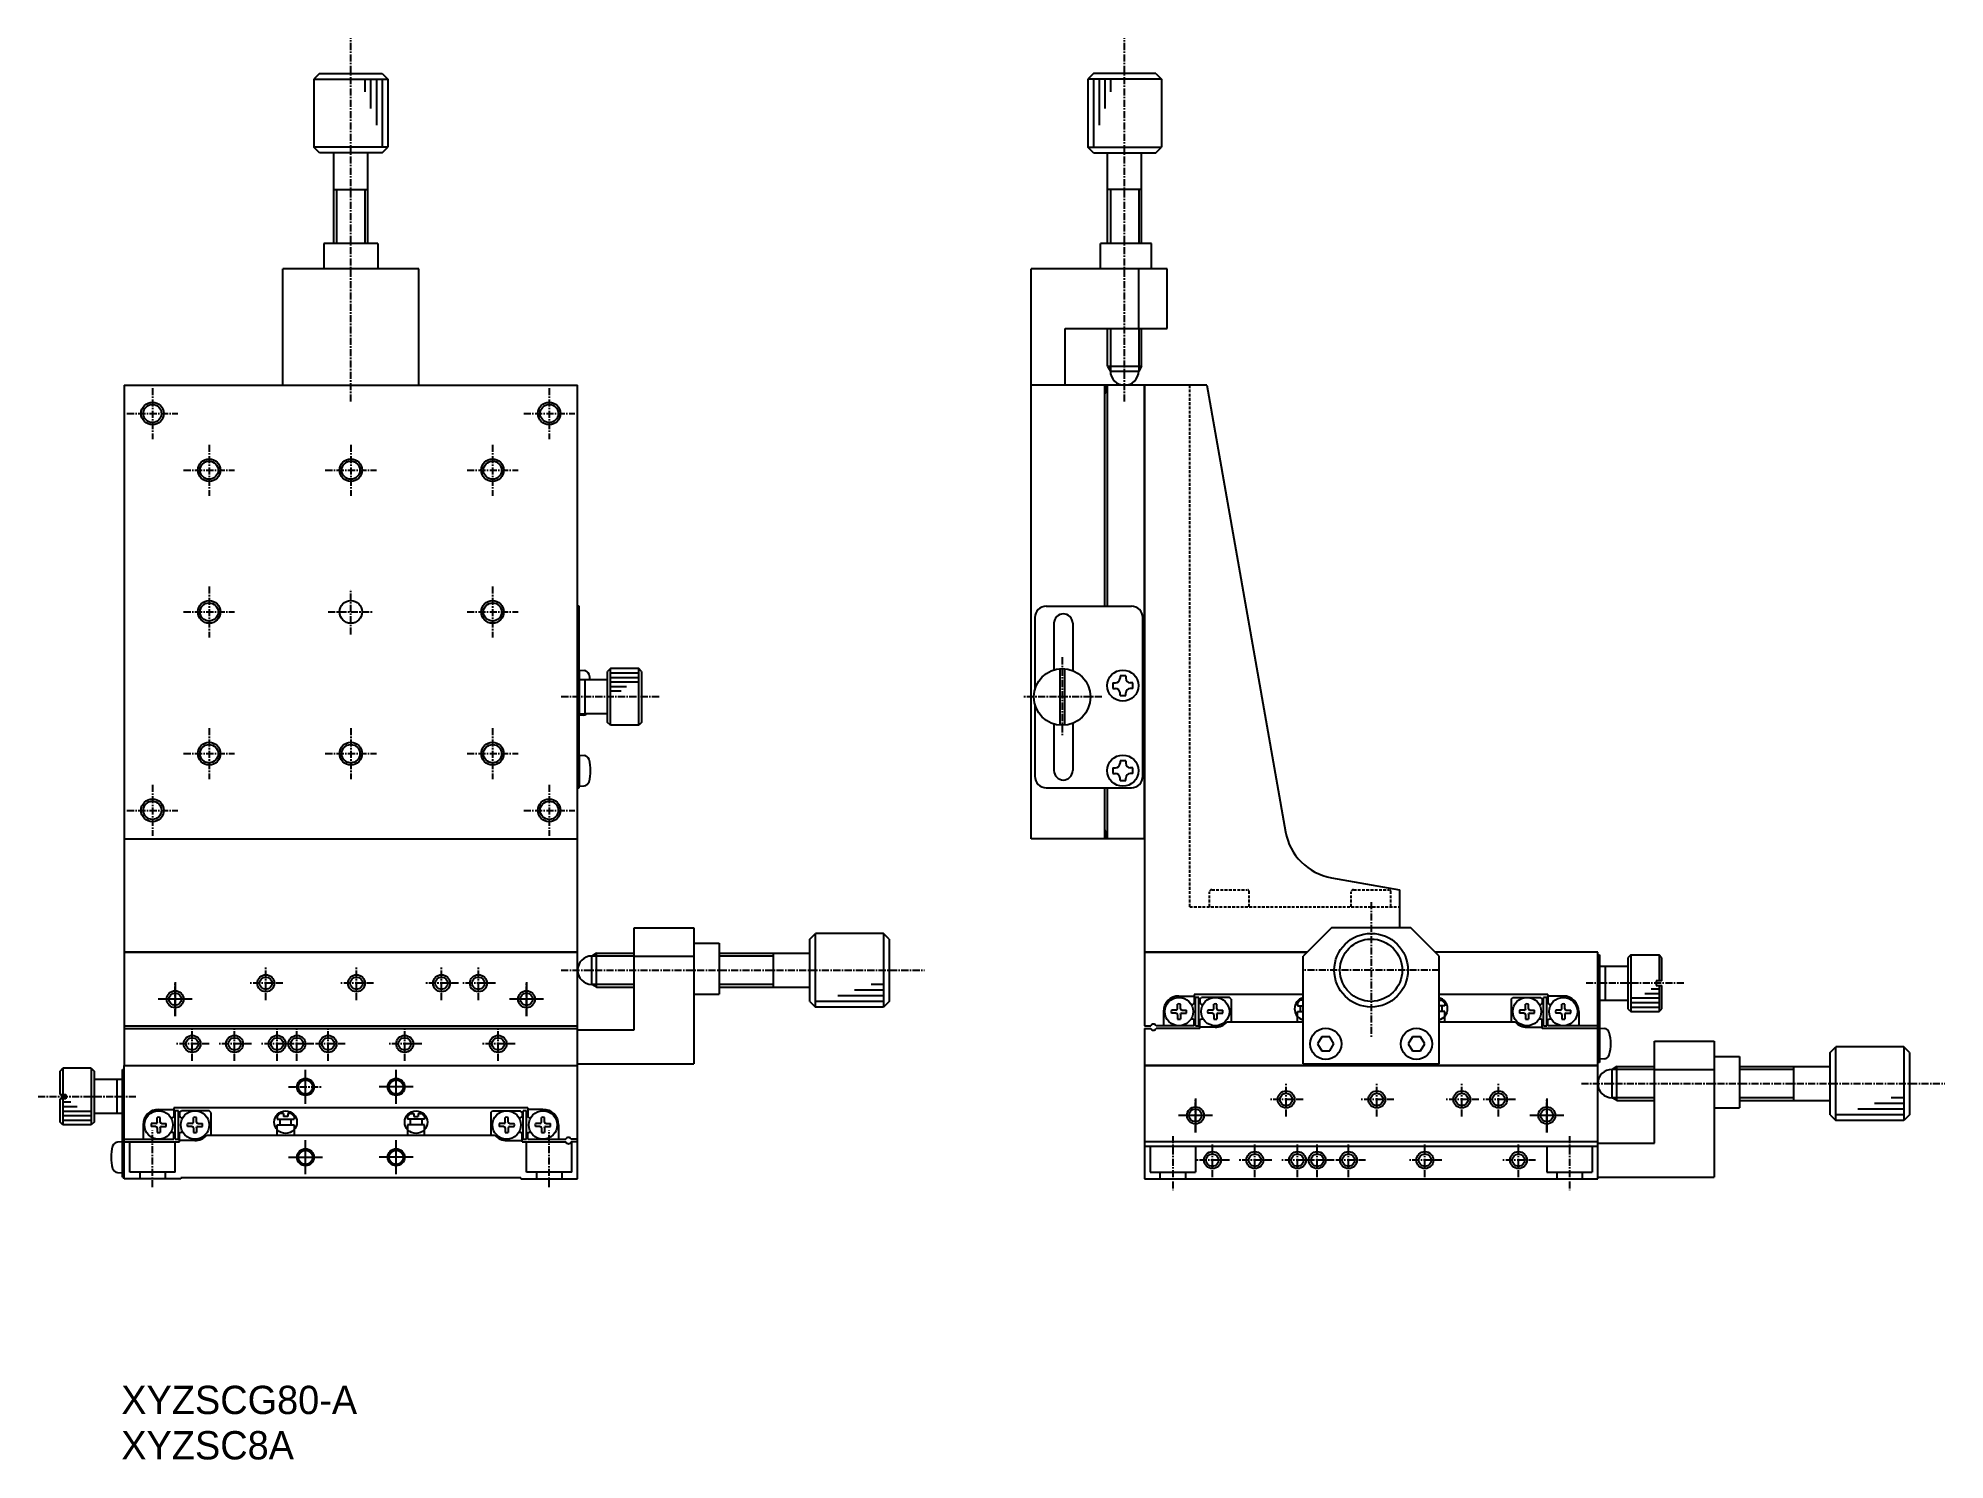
# Model space of a CAD drawing. Extents: x 83 to 420, y 104 to 355.
import ezdxf

# ---------------------------------------------------------------- set-up
doc = ezdxf.new("R2010")
doc.units = 0
doc.linetypes.add('CENTER', pattern=[2, 1.25, -0.25, 0.25, -0.25])
doc.linetypes.add('DASHED', pattern=[0.75, 0.5, -0.25])
doc.layers.get('0').update_dxf_attribs({"linetype": 'CONTINUOUS'})
doc.layers.add('CENTER', color=1, linetype='CENTER')

msp = doc.modelspace()

# ---------------------------------------------------------------- linework, layer by layer
at = {"color": 7, "linetype": 'CONTINUOUS'}
for p, q in [((133.12, 348.54), (132.12, 347.54)), ((132.12, 347.54), (132.12, 335.54)), ((133.12, 348.54), (144.12, 348.54)), ((144.12, 348.54), (145.12, 347.54)), ((145.12, 347.54), (145.12, 335.54)), ((269.62, 348.54), (268.62, 347.54)), ((268.62, 347.54), (268.62, 335.54)), ((280.62, 348.54), (269.62, 348.54)), ((280.62, 348.54), (281.62, 347.54)), ((281.62, 347.54), (281.62, 335.54)), ((133.12, 334.54), (132.12, 335.54)), ((144.12, 334.54), (133.12, 334.54)), ((135.62, 318.54), (135.62, 334.54)), ((141.62, 318.54), (141.62, 334.54)), ((144.12, 334.54), (145.12, 335.54)), ((269.62, 334.54), (268.62, 335.54)), ((269.62, 334.54), (280.62, 334.54)), ((272.12, 318.54), (272.12, 334.54)), ((278.12, 318.54), (278.12, 334.54)), ((280.62, 334.54), (281.62, 335.54)), ((135.62, 328.04), (141.62, 328.04)), ((278.12, 328.04), (272.12, 328.04)), ((143.37, 318.54), (133.87, 318.54)), ((133.87, 318.54), (133.87, 314.04)), ((143.37, 318.54), (143.37, 314.04)), ((279.87, 318.54), (270.87, 318.54)), ((270.87, 314.04), (270.87, 318.54)), ((279.87, 314.04), (279.87, 318.54)), ((126.62, 293.54), (126.62, 314.04)), ((150.62, 314.04), (126.62, 314.04)), ((150.62, 293.54), (150.62, 314.04)), ((258.62, 293.54), (258.62, 314.04)), ((282.62, 314.04), (258.62, 314.04)), ((277.62, 303.54), (277.62, 314.04)), ((282.62, 303.54), (282.62, 314.04)), ((264.62, 293.54), (264.62, 303.54)), ((264.62, 303.54), (282.62, 303.54)), ((272.12, 296.9), (272.12, 303.54)), ((278.12, 296.9), (278.12, 303.54)), ((272.12, 296.9), (278.12, 296.9)), ((272.12, 296.9), (272.62, 296.04)), ((272.62, 296.04), (277.62, 296.04)), ((278.12, 296.9), (277.62, 296.04)), ((98.62, 293.54), (98.62, 193.54)), ((98.62, 293.54), (178.62, 293.54)), ((178.62, 193.54), (178.62, 293.54)), ((258.62, 213.54), (258.62, 293.54)), ((271.62, 293.54), (258.62, 293.54)), ((271.62, 254.54), (271.62, 293.54)), ((278.62, 293.54), (271.62, 293.54)), ((271.82, 292.14), (271.82, 293.54)), ((272.12, 254.54), (272.12, 293.54)), ((278.62, 213.54), (278.62, 293.54)), ((278.62, 293.54), (278.62, 193.54)), ((289.62, 293.54), (278.62, 293.54)), ((289.62, 293.54), (303.51, 214.76)), ((271.82, 292.14), (271.62, 292.14)), ((178.92, 254.54), (178.62, 254.54)), ((178.92, 222.54), (178.92, 254.54)), ((259.32, 252.54), (259.32, 239.94)), ((261.32, 254.54), (276.32, 254.54)), ((278.32, 224.54), (278.32, 252.54)), ((262.67, 251.54), (262.67, 243.32)), ((265.97, 251.54), (265.97, 243.18)), ((178.92, 243.29), (178.92, 241.54)), ((178.92, 243.29), (179.77, 243.21)), ((184.42, 243.54), (183.92, 243.04)), ((183.92, 234.04), (183.92, 243.04)), ((189.42, 243.54), (184.42, 243.54)), ((189.92, 243.04), (189.42, 243.54)), ((189.92, 243.04), (189.92, 234.04)), ((263.72, 243.52), (263.72, 233.55)), ((264.52, 243.52), (264.52, 233.55)), ((275.32, 242.29), (274.32, 242.29)), ((274.32, 242.29), (274.32, 241.84)), ((275.32, 242.29), (275.32, 241.84)), ((178.92, 241.54), (178.92, 235.54)), ((179.92, 241.54), (178.92, 241.54)), ((179.92, 241.54), (179.92, 235.54)), ((179.92, 241.54), (179.92, 235.54)), ((183.92, 241.54), (179.92, 241.54)), ((273.07, 241.04), (273.07, 240.04)), ((273.07, 241.04), (273.52, 241.04)), ((273.07, 240.04), (273.52, 240.04)), ((274.32, 238.79), (274.32, 239.24)), ((275.32, 238.79), (275.32, 239.24)), ((276.57, 241.04), (276.12, 241.04)), ((276.57, 240.04), (276.12, 240.04)), ((276.57, 240.04), (276.57, 241.04)), ((178.92, 235.54), (179.92, 235.54)), ((183.92, 235.54), (179.92, 235.54)), ((259.32, 237.14), (259.32, 224.54)), ((274.32, 238.79), (275.32, 238.79)), ((179.69, 235.35), (178.92, 235.29)), ((184.42, 233.54), (183.92, 234.04)), ((189.42, 233.54), (184.42, 233.54)), ((189.92, 234.04), (189.42, 233.54)), ((262.67, 233.75), (262.67, 225.54)), ((265.97, 233.89), (265.97, 225.54)), ((178.92, 228.29), (178.92, 222.79)), ((178.92, 228.29), (179.77, 228.21)), ((273.07, 226.04), (273.07, 225.04)), ((273.07, 226.04), (273.52, 226.04)), ((274.32, 227.29), (274.32, 226.84)), ((275.32, 227.29), (274.32, 227.29)), ((275.32, 227.29), (275.32, 226.84)), ((276.57, 226.04), (276.12, 226.04)), ((276.57, 225.04), (276.57, 226.04)), ((178.62, 222.54), (178.92, 222.54)), ((178.92, 222.79), (179.77, 222.86)), ((261.32, 222.54), (276.32, 222.54)), ((271.62, 213.54), (271.62, 222.54)), ((272.12, 213.54), (272.12, 222.54)), ((273.07, 225.04), (273.52, 225.04)), ((274.32, 223.79), (274.32, 224.24)), ((274.32, 223.79), (275.32, 223.79)), ((275.32, 223.79), (275.32, 224.24)), ((276.57, 225.04), (276.12, 225.04)), ((98.62, 213.54), (178.62, 213.54)), ((271.62, 213.54), (258.62, 213.54)), ((271.82, 214.94), (271.62, 214.94)), ((278.62, 213.54), (271.62, 213.54)), ((271.82, 214.94), (271.82, 213.54)), ((311.62, 206.65), (323.62, 204.54)), ((323.62, 204.54), (323.62, 197.84)), ((188.62, 197.84), (199.12, 197.84)), ((188.62, 179.84), (188.62, 197.84)), ((199.12, 197.84), (199.12, 173.84)), ((219.62, 195.84), (220.62, 196.84)), ((219.62, 184.84), (219.62, 195.84)), ((232.62, 196.84), (220.62, 196.84)), ((233.62, 195.84), (232.62, 196.84)), ((233.62, 195.84), (233.62, 184.84)), ((311.62, 197.84), (306.62, 192.84)), ((325.62, 197.84), (311.62, 197.84)), ((330.62, 192.84), (325.62, 197.84)), ((178.62, 193.54), (98.62, 193.54)), ((98.62, 193.54), (178.62, 193.54)), ((98.62, 193.54), (98.62, 173.54)), ((178.62, 173.54), (178.62, 193.54)), ((181.99, 193.34), (181.12, 192.84)), ((181.12, 187.84), (181.12, 192.84)), ((181.99, 193.34), (188.62, 193.34)), ((181.99, 187.34), (181.99, 193.34)), ((188.62, 192.84), (199.12, 192.84)), ((199.12, 195.09), (203.62, 195.09)), ((203.62, 195.09), (203.62, 186.09)), ((203.62, 193.34), (219.62, 193.34)), ((213.12, 193.34), (213.12, 187.34)), ((278.62, 193.54), (307.32, 193.54)), ((307.32, 193.54), (278.62, 193.54)), ((278.62, 193.54), (278.62, 180.54)), ((306.62, 173.84), (306.62, 192.84)), ((358.62, 193.54), (329.92, 193.54)), ((330.62, 173.84), (330.62, 192.84)), ((358.62, 173.54), (358.62, 193.54)), ((358.62, 193.04), (358.92, 193.04)), ((358.92, 193.04), (358.92, 174.04)), ((364.42, 193.04), (363.92, 192.54)), ((363.92, 192.54), (363.92, 183.54)), ((364.42, 193.04), (364.42, 183.04)), ((364.42, 193.04), (369.42, 193.04)), ((369.42, 193.04), (369.42, 188.44)), ((369.92, 192.54), (369.42, 193.04)), ((369.92, 188.44), (369.92, 192.54)), ((358.92, 191.04), (363.92, 191.04)), ((359.92, 191.04), (359.92, 185.04)), ((368.92, 188.44), (368.92, 187.64)), ((369.92, 188.44), (368.92, 188.44)), ((110.62, 185.23), (104.62, 185.23)), ((107.62, 188.23), (107.62, 182.23)), ((172.62, 185.23), (166.62, 185.23)), ((169.62, 188.23), (169.62, 182.23)), ((181.99, 187.34), (181.12, 187.84)), ((181.99, 187.34), (188.62, 187.34)), ((199.12, 186.09), (203.62, 186.09)), ((203.62, 187.34), (219.62, 187.34)), ((284.72, 185.79), (287.42, 185.79)), ((306.62, 186.04), (287.42, 186.04)), ((287.42, 186.04), (287.42, 184.45)), ((287.62, 180.54), (287.62, 185.54)), ((288.22, 185.54), (287.62, 185.54)), ((288.22, 180.54), (288.22, 185.54)), ((288.42, 185.24), (288.72, 185.54)), ((288.42, 185.24), (288.42, 184.45)), ((293.62, 185.54), (288.72, 185.54)), ((293.92, 185.24), (293.62, 185.54)), ((293.92, 185.24), (293.92, 181.24)), ((305.62, 184.54), (306.12, 185.04)), ((306.62, 185.04), (306.12, 185.04)), ((349.82, 186.04), (330.62, 186.04)), ((330.62, 185.04), (331.12, 185.04)), ((331.62, 184.54), (331.12, 185.04)), ((343.32, 185.24), (343.62, 185.54)), ((343.32, 185.24), (343.32, 181.24)), ((343.62, 185.54), (348.52, 185.54)), ((348.82, 185.24), (348.52, 185.54)), ((348.82, 185.24), (348.82, 184.45)), ((349.02, 180.54), (349.02, 185.54)), ((349.62, 185.54), (349.02, 185.54)), ((349.62, 180.54), (349.62, 185.54)), ((349.82, 186.04), (349.82, 184.45)), ((352.52, 185.79), (349.82, 185.79)), ((358.92, 185.04), (363.92, 185.04)), ((368.92, 187.64), (369.92, 187.64)), ((369.42, 187.64), (369.42, 183.04)), ((369.92, 183.54), (369.92, 187.64)), ((219.62, 184.84), (220.62, 183.84)), ((232.62, 183.84), (220.62, 183.84)), ((233.62, 184.84), (232.62, 183.84)), ((281.97, 183.04), (281.97, 180.54)), ((284.24, 183.31), (283.4, 183.3)), ((284.24, 182.76), (283.4, 182.78)), ((284.24, 183.31), (284.37, 183.37)), ((284.24, 182.76), (284.37, 182.7)), ((284.45, 183.54), (284.37, 183.37)), ((284.45, 182.54), (284.37, 182.7)), ((284.45, 183.54), (284.46, 184.36)), ((284.45, 182.54), (284.46, 181.71)), ((285, 183.54), (284.98, 184.36)), ((285, 182.54), (284.98, 181.71)), ((285, 183.54), (285.07, 183.37)), ((285, 182.54), (285.07, 182.7)), ((285.2, 183.31), (285.07, 183.37)), ((285.2, 182.76), (285.07, 182.7)), ((285.2, 183.31), (286.05, 183.3)), ((285.2, 182.76), (286.05, 182.78)), ((290.64, 183.31), (289.8, 183.3)), ((290.64, 182.76), (289.8, 182.78)), ((290.64, 183.31), (290.77, 183.37)), ((290.64, 182.76), (290.77, 182.7)), ((290.85, 183.54), (290.77, 183.37)), ((290.85, 182.54), (290.77, 182.7)), ((290.85, 183.54), (290.86, 184.36)), ((290.85, 182.54), (290.86, 181.71)), ((291.4, 183.54), (291.38, 184.36)), ((291.4, 182.54), (291.38, 181.71)), ((291.4, 183.54), (291.47, 183.37)), ((291.4, 182.54), (291.47, 182.7)), ((291.6, 183.31), (291.47, 183.37)), ((291.6, 182.76), (291.47, 182.7)), ((291.6, 183.31), (292.45, 183.3)), ((291.6, 182.76), (292.45, 182.78)), ((305.62, 184.54), (305.62, 184.04)), ((305.62, 184.04), (306.62, 184.04)), ((305.62, 181.24), (305.62, 183.04)), ((305.62, 183.04), (306.62, 183.04)), ((306.12, 184.04), (306.12, 183.04)), ((331.62, 184.04), (330.62, 184.04)), ((331.62, 183.04), (330.62, 183.04)), ((331.12, 184.04), (331.12, 183.04)), ((331.62, 184.54), (331.62, 184.04)), ((331.62, 181.24), (331.62, 183.04)), ((345.64, 183.31), (344.8, 183.3)), ((345.64, 182.76), (344.8, 182.78)), ((345.64, 183.31), (345.77, 183.37)), ((345.64, 182.76), (345.77, 182.7)), ((345.85, 183.54), (345.77, 183.37)), ((345.85, 182.54), (345.77, 182.7)), ((345.85, 183.54), (345.86, 184.36)), ((345.85, 182.54), (345.86, 181.71)), ((346.4, 183.54), (346.38, 184.36)), ((346.4, 182.54), (346.38, 181.71)), ((346.4, 183.54), (346.47, 183.37)), ((346.4, 182.54), (346.47, 182.7)), ((346.6, 183.31), (346.47, 183.37)), ((346.6, 182.76), (346.47, 182.7)), ((346.6, 183.31), (347.45, 183.3)), ((346.6, 182.76), (347.45, 182.78)), ((352.04, 183.31), (351.2, 183.3)), ((352.04, 182.76), (351.2, 182.78)), ((352.04, 183.31), (352.17, 183.37)), ((352.04, 182.76), (352.17, 182.7)), ((352.25, 183.54), (352.17, 183.37)), ((352.25, 182.54), (352.17, 182.7)), ((352.25, 183.54), (352.26, 184.36)), ((352.25, 182.54), (352.26, 181.71)), ((352.8, 183.54), (352.78, 184.36)), ((352.8, 182.54), (352.78, 181.71)), ((352.8, 183.54), (352.87, 183.37)), ((352.8, 182.54), (352.87, 182.7)), ((353, 183.31), (352.87, 183.37)), ((353, 182.76), (352.87, 182.7)), ((353, 183.31), (353.85, 183.3)), ((353, 182.76), (353.85, 182.78)), ((355.27, 183.04), (355.27, 180.54)), ((363.92, 183.54), (364.42, 183.04)), ((364.42, 183.04), (369.42, 183.04)), ((369.42, 183.04), (369.92, 183.54)), ((98.62, 180.54), (178.62, 180.54)), ((98.62, 180.04), (178.62, 180.04)), ((178.62, 179.84), (188.62, 179.84)), ((278.62, 180.54), (279.76, 180.54)), ((278.62, 180.04), (278.62, 173.54)), ((278.62, 180.04), (279.76, 180.04)), ((287.42, 180.54), (280.68, 180.54)), ((288.42, 180.04), (280.68, 180.04)), ((287.42, 180.54), (287.42, 181.62)), ((287.62, 180.54), (288.22, 180.54)), ((288.42, 180.04), (288.42, 181.62)), ((291.12, 180.29), (288.42, 180.29)), ((293.2, 181.24), (306.62, 181.24)), ((309.9, 178.59), (309.18, 177.34)), ((311.34, 178.59), (309.9, 178.59)), ((312.07, 177.34), (311.34, 178.59)), ((325.9, 178.59), (325.18, 177.34)), ((327.34, 178.59), (325.9, 178.59)), ((328.07, 177.34), (327.34, 178.59)), ((330.62, 181.24), (344.04, 181.24)), ((346.12, 180.29), (348.82, 180.29)), ((348.82, 180.04), (348.82, 181.62)), ((358.62, 180.04), (348.82, 180.04)), ((349.02, 180.54), (349.62, 180.54)), ((349.82, 180.54), (349.82, 181.62)), ((358.62, 180.54), (349.82, 180.54)), ((358.92, 180.13), (359.77, 180.06)), ((309.18, 177.34), (309.9, 176.09)), ((309.9, 176.09), (311.34, 176.09)), ((311.34, 176.09), (312.07, 177.34)), ((325.18, 177.34), (325.9, 176.09)), ((325.9, 176.09), (327.34, 176.09)), ((327.34, 176.09), (328.07, 177.34)), ((368.62, 159.84), (368.62, 177.84)), ((368.62, 177.84), (379.12, 177.84)), ((379.12, 177.84), (379.12, 153.84)), ((379.12, 175.09), (383.62, 175.09)), ((383.62, 175.09), (383.62, 166.09)), ((399.62, 175.84), (400.62, 176.84)), ((399.62, 164.84), (399.62, 175.84)), ((412.62, 176.84), (400.62, 176.84)), ((413.62, 175.84), (412.62, 176.84)), ((413.62, 175.84), (413.62, 164.84)), ((87.32, 172.54), (87.82, 173.04)), ((87.32, 168.44), (87.32, 172.54)), ((92.82, 173.04), (87.82, 173.04)), ((87.82, 173.04), (87.82, 168.44)), ((92.82, 173.04), (92.82, 163.04)), ((92.82, 173.04), (93.32, 172.54)), ((93.32, 172.54), (93.32, 163.54)), ((98.32, 153.84), (98.32, 172.84)), ((98.32, 172.84), (98.62, 172.84)), ((98.62, 173.54), (178.62, 173.54)), ((98.62, 173.54), (178.62, 173.54)), ((98.62, 153.54), (98.62, 173.54)), ((178.62, 173.84), (199.12, 173.84)), ((178.62, 153.54), (178.62, 173.54)), ((358.62, 173.54), (278.62, 173.54)), ((278.62, 173.54), (358.62, 173.54)), ((278.62, 173.54), (278.62, 153.54)), ((306.62, 173.84), (330.62, 173.84)), ((358.92, 174.04), (358.62, 174.04)), ((358.62, 153.54), (358.62, 173.54)), ((359.77, 174.71), (358.92, 174.63)), ((361.99, 173.34), (361.12, 172.84)), ((361.12, 167.84), (361.12, 172.84)), ((361.99, 167.34), (361.99, 173.34)), ((361.99, 173.34), (368.62, 173.34)), ((368.62, 172.84), (379.12, 172.84)), ((383.62, 173.34), (399.62, 173.34)), ((393.12, 173.34), (393.12, 167.34)), ((87.32, 168.44), (88.32, 168.44)), ((88.32, 168.44), (88.32, 167.64)), ((98.32, 171.04), (93.32, 171.04)), ((97.32, 171.04), (97.32, 165.04)), ((149.62, 169.74), (143.62, 169.74)), ((88.32, 167.64), (87.32, 167.64)), ((87.32, 163.54), (87.32, 167.64)), ((87.82, 167.64), (87.82, 163.04)), ((98.32, 165.04), (93.32, 165.04)), ((104.72, 165.79), (107.42, 165.79)), ((169.82, 166.04), (107.42, 166.04)), ((107.42, 166.04), (107.42, 164.45)), ((107.62, 160.54), (107.62, 165.54)), ((108.22, 165.54), (107.62, 165.54)), ((108.22, 160.54), (108.22, 165.54)), ((108.42, 165.24), (108.72, 165.54)), ((108.42, 165.24), (108.42, 164.45)), ((113.62, 165.54), (108.72, 165.54)), ((113.92, 165.24), (113.62, 165.54)), ((113.92, 165.24), (113.92, 161.24)), ((125.62, 164.54), (126.12, 165.04)), ((126.72, 165.04), (126.12, 165.04)), ((126.72, 165.04), (126.72, 164.54)), ((127.52, 165.04), (127.52, 164.54)), ((128.12, 165.04), (127.52, 165.04)), ((128.62, 164.54), (128.12, 165.04)), ((148.62, 164.54), (149.12, 165.04)), ((149.12, 165.04), (149.72, 165.04)), ((149.72, 165.04), (149.72, 164.54)), ((150.52, 165.04), (151.12, 165.04)), ((150.52, 165.04), (150.52, 164.54)), ((151.62, 164.54), (151.12, 165.04)), ((163.32, 165.24), (163.62, 165.54)), ((163.32, 165.24), (163.32, 161.24)), ((163.62, 165.54), (168.52, 165.54)), ((168.82, 165.24), (168.52, 165.54)), ((168.82, 165.24), (168.82, 164.45)), ((169.02, 160.54), (169.02, 165.54)), ((169.62, 165.54), (169.02, 165.54)), ((169.62, 160.54), (169.62, 165.54)), ((169.82, 166.04), (169.82, 164.45)), ((172.52, 165.79), (169.82, 165.79)), ((287.62, 167.73), (287.62, 161.73)), ((349.62, 167.73), (349.62, 161.73)), ((361.99, 167.34), (361.12, 167.84)), ((361.99, 167.34), (368.62, 167.34)), ((379.12, 166.09), (383.62, 166.09)), ((383.62, 167.34), (399.62, 167.34)), ((399.62, 164.84), (400.62, 163.84)), ((413.62, 164.84), (412.62, 163.84)), ((87.82, 163.04), (87.32, 163.54)), ((92.82, 163.04), (87.82, 163.04)), ((93.32, 163.54), (92.82, 163.04)), ((101.97, 163.04), (101.97, 160.54)), ((104.24, 163.31), (103.4, 163.3)), ((104.24, 162.76), (103.4, 162.78)), ((104.24, 163.31), (104.37, 163.37)), ((104.24, 162.76), (104.37, 162.7)), ((104.45, 163.54), (104.37, 163.37)), ((104.45, 162.54), (104.37, 162.7)), ((104.45, 163.54), (104.46, 164.36)), ((104.45, 162.54), (104.46, 161.71)), ((105, 163.54), (104.98, 164.36)), ((105, 162.54), (104.98, 161.71)), ((105, 163.54), (105.07, 163.37)), ((105, 162.54), (105.07, 162.7)), ((105.2, 163.31), (105.07, 163.37)), ((105.2, 162.76), (105.07, 162.7)), ((105.2, 163.31), (106.05, 163.3)), ((105.2, 162.76), (106.05, 162.78)), ((107.42, 160.54), (107.42, 161.62)), ((108.42, 160.04), (108.42, 161.62)), ((110.64, 163.31), (109.8, 163.3)), ((110.64, 162.76), (109.8, 162.78)), ((110.64, 163.31), (110.77, 163.37)), ((110.64, 162.76), (110.77, 162.7)), ((110.85, 163.54), (110.77, 163.37)), ((110.85, 162.54), (110.77, 162.7)), ((110.85, 163.54), (110.86, 164.36)), ((110.85, 162.54), (110.86, 161.71)), ((111.4, 163.54), (111.38, 164.36)), ((111.4, 162.54), (111.38, 161.71)), ((111.4, 163.54), (111.47, 163.37)), ((111.4, 162.54), (111.47, 162.7)), ((111.6, 163.31), (111.47, 163.37)), ((111.6, 162.76), (111.47, 162.7)), ((111.6, 163.31), (112.45, 163.3)), ((111.6, 162.76), (112.45, 162.78)), ((125.62, 164.54), (125.62, 164.04)), ((125.62, 164.04), (128.62, 164.04)), ((125.62, 163.04), (128.62, 163.04)), ((125.62, 161.24), (125.62, 163.04)), ((126.12, 164.04), (126.12, 163.04)), ((127.52, 164.54), (126.72, 164.54)), ((128.12, 163.04), (128.12, 164.04)), ((128.62, 164.54), (128.62, 164.04)), ((128.62, 163.04), (128.62, 161.24)), ((148.62, 164.54), (148.62, 164.04)), ((151.62, 164.04), (148.62, 164.04)), ((148.62, 163.04), (148.62, 161.24)), ((151.62, 163.04), (148.62, 163.04)), ((149.12, 163.04), (149.12, 164.04)), ((149.72, 164.54), (150.52, 164.54)), ((151.12, 164.04), (151.12, 163.04)), ((151.62, 164.54), (151.62, 164.04)), ((151.62, 161.24), (151.62, 163.04)), ((165.64, 163.31), (164.8, 163.3)), ((165.64, 162.76), (164.8, 162.78)), ((165.64, 163.31), (165.77, 163.37)), ((165.64, 162.76), (165.77, 162.7)), ((165.85, 163.54), (165.77, 163.37)), ((165.85, 162.54), (165.77, 162.7)), ((165.85, 163.54), (165.86, 164.36)), ((165.85, 162.54), (165.86, 161.71)), ((166.4, 163.54), (166.38, 164.36)), ((166.4, 162.54), (166.38, 161.71)), ((166.4, 163.54), (166.47, 163.37)), ((166.4, 162.54), (166.47, 162.7)), ((166.6, 163.31), (166.47, 163.37)), ((166.6, 162.76), (166.47, 162.7)), ((166.6, 163.31), (167.45, 163.3)), ((166.6, 162.76), (167.45, 162.78)), ((168.82, 160.04), (168.82, 161.62)), ((169.82, 160.54), (169.82, 161.62)), ((172.04, 163.31), (171.2, 163.3)), ((172.04, 162.76), (171.2, 162.78)), ((172.04, 163.31), (172.17, 163.37)), ((172.04, 162.76), (172.17, 162.7)), ((172.25, 163.54), (172.17, 163.37)), ((172.25, 162.54), (172.17, 162.7)), ((172.25, 163.54), (172.26, 164.36)), ((172.25, 162.54), (172.26, 161.71)), ((172.8, 163.54), (172.78, 164.36)), ((172.8, 162.54), (172.78, 161.71)), ((172.8, 163.54), (172.87, 163.37)), ((172.8, 162.54), (172.87, 162.7)), ((173, 163.31), (172.87, 163.37)), ((173, 162.76), (172.87, 162.7)), ((173, 163.31), (173.85, 163.3)), ((173, 162.76), (173.85, 162.78)), ((175.27, 163.04), (175.27, 160.54)), ((290.62, 164.73), (284.62, 164.73)), ((352.62, 164.73), (346.62, 164.73)), ((412.62, 163.84), (400.62, 163.84)), ((98.32, 160.09), (97.48, 160.01)), ((98.62, 160.54), (107.42, 160.54)), ((98.62, 160.04), (108.42, 160.04)), ((107.62, 160.54), (108.22, 160.54)), ((111.12, 160.29), (108.42, 160.29)), ((113.2, 161.24), (164.04, 161.24)), ((130.62, 154.34), (130.62, 160.34)), ((146.62, 154.34), (146.62, 160.34)), ((166.12, 160.29), (168.82, 160.29)), ((168.82, 160.04), (176.56, 160.04)), ((169.02, 160.54), (169.62, 160.54)), ((169.82, 160.54), (176.56, 160.54)), ((178.62, 160.54), (177.48, 160.54)), ((178.62, 160.04), (177.48, 160.04)), ((358.62, 160.04), (278.62, 160.04)), ((358.62, 159.24), (278.62, 159.24)), ((358.62, 159.84), (368.62, 159.84)), ((127.62, 157.34), (133.62, 157.34)), ((149.62, 157.34), (143.62, 157.34)), ((97.48, 154.66), (98.32, 154.59)), ((98.32, 153.84), (98.62, 153.84)), ((108.62, 153.54), (98.62, 153.54)), ((168.62, 153.74), (108.62, 153.74)), ((108.62, 153.74), (108.62, 153.54)), ((168.62, 153.74), (168.62, 153.54)), ((168.62, 153.54), (178.62, 153.54)), ((278.62, 153.54), (358.62, 153.54)), ((358.62, 153.84), (379.12, 153.84))]:
    msp.add_line(p, q, dxfattribs=at)
at = {"color": 3, "linetype": 'CONTINUOUS'}
for p, q in [((132.12, 347.54), (145.12, 347.54)), ((141.12, 347.54), (141.12, 345.3)), ((142.12, 347.54), (142.12, 342.37)), ((143.12, 347.54), (143.12, 339.42)), ((144.12, 347.54), (144.12, 335.54)), ((281.62, 347.54), (268.62, 347.54)), ((269.62, 347.54), (269.62, 335.54)), ((270.62, 347.54), (270.62, 339.42)), ((271.62, 347.54), (271.62, 342.37)), ((272.62, 347.54), (272.62, 345.3)), ((145.12, 335.54), (132.12, 335.54)), ((268.62, 335.54), (281.62, 335.54)), ((136.12, 328.04), (136.12, 318.54)), ((141.12, 328.04), (141.12, 318.54)), ((272.62, 328.04), (272.62, 318.54)), ((277.62, 328.04), (277.62, 318.54)), ((272.62, 303.54), (272.62, 296.04)), ((277.62, 303.54), (277.62, 296.04)), ((184.42, 233.54), (184.42, 243.54)), ((189.42, 242.74), (184.42, 242.74)), ((189.42, 233.54), (189.42, 243.54)), ((189.42, 241.94), (184.42, 241.94)), ((189.42, 241.14), (184.42, 241.14)), ((187.24, 240.34), (184.42, 240.34)), ((186.33, 239.54), (184.42, 239.54)), ((220.62, 183.84), (220.62, 196.84)), ((232.62, 196.84), (232.62, 183.84)), ((188.62, 192.84), (181.12, 192.84)), ((213.12, 192.84), (203.62, 192.84)), ((188.62, 187.84), (181.12, 187.84)), ((213.12, 187.84), (203.62, 187.84)), ((232.62, 185.84), (224.51, 185.84)), ((232.62, 186.84), (227.45, 186.84)), ((232.62, 187.84), (230.39, 187.84)), ((364.42, 185.44), (369.42, 185.44)), ((366.92, 186.24), (369.42, 186.24)), ((368.05, 187.04), (369.42, 187.04)), ((232.62, 184.84), (220.62, 184.84)), ((364.42, 184.64), (369.42, 184.64)), ((364.42, 183.84), (369.42, 183.84)), ((400.62, 163.84), (400.62, 176.84)), ((412.62, 176.84), (412.62, 163.84)), ((130.62, 166.74), (130.62, 172.74)), ((146.62, 166.74), (146.62, 172.74)), ((368.62, 172.84), (361.12, 172.84)), ((393.12, 172.84), (383.62, 172.84)), ((89.2, 167.04), (87.82, 167.04)), ((90.32, 166.24), (87.82, 166.24)), ((92.82, 165.44), (87.82, 165.44)), ((368.62, 167.84), (361.12, 167.84)), ((393.12, 167.84), (383.62, 167.84)), ((412.62, 164.84), (400.62, 164.84)), ((412.62, 165.84), (404.51, 165.84)), ((412.62, 166.84), (407.45, 166.84)), ((412.62, 167.84), (410.39, 167.84)), ((92.82, 164.64), (87.82, 164.64)), ((92.82, 163.84), (87.82, 163.84)), ((99.62, 154.74), (99.62, 160.04)), ((107.62, 154.74), (107.62, 160.04)), ((169.62, 154.74), (169.62, 160.04)), ((177.62, 154.74), (177.62, 160.04)), ((279.62, 159.24), (279.62, 154.74)), ((287.62, 159.24), (287.62, 154.74)), ((349.62, 159.24), (349.62, 154.74)), ((357.62, 159.24), (357.62, 154.74)), ((107.62, 154.74), (99.62, 154.74)), ((101.37, 154.74), (101.37, 153.54)), ((105.87, 154.74), (105.87, 153.54)), ((177.62, 154.74), (169.62, 154.74)), ((171.37, 154.74), (171.37, 153.54)), ((175.87, 154.74), (175.87, 153.54)), ((279.62, 154.74), (287.62, 154.74)), ((281.37, 154.74), (281.37, 153.54)), ((285.87, 154.74), (285.87, 153.54)), ((349.62, 154.74), (357.62, 154.74)), ((351.37, 154.74), (351.37, 153.54)), ((355.87, 154.74), (355.87, 153.54))]:
    msp.add_line(p, q, dxfattribs=at)
at = {"color": 3, "linetype": 'DASHED'}
for p, q in [((286.62, 201.54), (286.62, 293.54)), ((290.12, 201.54), (290.12, 204.14)), ((290.52, 204.54), (296.72, 204.54)), ((297.12, 201.54), (297.12, 204.14)), ((315.12, 201.54), (315.12, 204.14)), ((315.52, 204.54), (321.72, 204.54)), ((322.12, 201.54), (322.12, 204.14)), ((286.62, 201.54), (323.62, 201.54))]:
    msp.add_line(p, q, dxfattribs=at)
at = {"color": 3, "linetype": 'CONTINUOUS'}
for centre, radius in [((103.62, 288.54), 2), ((173.62, 288.54), 2), ((113.62, 278.54), 2), ((138.62, 278.54), 2), ((163.62, 278.54), 2), ((113.62, 253.54), 2), ((163.62, 253.54), 2), ((113.62, 228.54), 2), ((138.62, 228.54), 2), ((163.62, 228.54), 2), ((103.62, 218.54), 2), ((173.62, 218.54), 2), ((123.62, 188.04), 1.5), ((139.62, 188.04), 1.5), ((154.62, 188.04), 1.5), ((161.12, 188.04), 1.5), ((107.62, 185.23), 1.5), ((169.62, 185.23), 1.5), ((110.62, 177.34), 1.5), ((118.12, 177.34), 1.5), ((125.62, 177.34), 1.5), ((129.12, 177.34), 1.5), ((134.62, 177.34), 1.5), ((148.12, 177.34), 1.5), ((164.62, 177.34), 1.5), ((130.62, 169.74), 1.5), ((146.62, 169.74), 1.5), ((303.62, 167.54), 1.5), ((319.62, 167.54), 1.5), ((334.62, 167.54), 1.5), ((341.12, 167.54), 1.5), ((127.12, 163.54), 2), ((150.12, 163.54), 2), ((287.62, 164.73), 1.5), ((349.62, 164.73), 1.5), ((130.62, 157.34), 1.5), ((146.62, 157.34), 1.5), ((290.62, 156.84), 1.5), ((298.12, 156.84), 1.5), ((305.62, 156.84), 1.5), ((309.12, 156.84), 1.5), ((314.62, 156.84), 1.5), ((328.12, 156.84), 1.5), ((344.62, 156.84), 1.5)]:
    msp.add_circle(centre, radius, dxfattribs=at)
at = {"color": 7, "linetype": 'CONTINUOUS'}
for centre, radius in [((103.62, 288.54), 1.6), ((173.62, 288.54), 1.6), ((113.62, 278.54), 1.6), ((138.62, 278.54), 1.6), ((163.62, 278.54), 1.6), ((113.62, 253.54), 1.6), ((138.62, 253.54), 2), ((163.62, 253.54), 1.6), ((264.12, 238.54), 5), ((274.82, 240.54), 2.75), ((113.62, 228.54), 1.6), ((138.62, 228.54), 1.6), ((163.62, 228.54), 1.6), ((274.82, 225.54), 2.75), ((103.62, 218.54), 1.6), ((173.62, 218.54), 1.6), ((318.62, 190.34), 6.5), ((318.62, 190.34), 5.5), ((123.62, 188.04), 1.1), ((139.62, 188.04), 1.1), ((154.62, 188.04), 1.1), ((161.12, 188.04), 1.1), ((107.62, 185.23), 1.1), ((169.62, 185.23), 1.1), ((284.72, 183.04), 2.5), ((291.12, 183.04), 2.5), ((346.12, 183.04), 2.5), ((352.52, 183.04), 2.5), ((110.62, 177.34), 1.1), ((118.12, 177.34), 1.1), ((125.62, 177.34), 1.1), ((129.12, 177.34), 1.1), ((134.62, 177.34), 1.1), ((148.12, 177.34), 1.1), ((164.62, 177.34), 1.1), ((310.62, 177.34), 2.75), ((326.62, 177.34), 2.75), ((130.62, 169.74), 1.25), ((146.62, 169.74), 1.25), ((303.62, 167.54), 1.1), ((319.62, 167.54), 1.1), ((334.62, 167.54), 1.1), ((341.12, 167.54), 1.1), ((104.72, 163.04), 2.5), ((111.12, 163.04), 2.5), ((166.12, 163.04), 2.5), ((172.52, 163.04), 2.5), ((287.62, 164.73), 1.1), ((349.62, 164.73), 1.1), ((130.62, 157.34), 1.25), ((146.62, 157.34), 1.25), ((290.62, 156.84), 1.1), ((298.12, 156.84), 1.1), ((305.62, 156.84), 1.1), ((309.12, 156.84), 1.1), ((314.62, 156.84), 1.1), ((328.12, 156.84), 1.1), ((344.62, 156.84), 1.1)]:
    msp.add_circle(centre, radius, dxfattribs=at)
for centre, radius, start, end in [((275.12, 296.04), 2.5, 180, 0), ((261.32, 252.54), 2, 90, 180), ((264.32, 251.54), 1.65, 0, 180), ((276.32, 252.54), 2, 0, 90), ((179.68, 242.22), 1, 16.257, 85), ((173.92, 240.54), 7, 8.2132, 16.257), ((273.52, 241.84), 0.8, 270, 0), ((273.52, 239.24), 0.8, 0, 90), ((276.12, 241.84), 0.8, 180, 270), ((276.12, 239.24), 0.8, 90, 180), ((179.62, 236.17), 0.821, 275, 309.3338), ((179.68, 227.22), 1, 16.257, 85), ((173.92, 225.54), 7, 343.743, 16.257), ((264.32, 225.54), 1.65, 180, 0), ((273.52, 226.84), 0.8, 270, 0), ((276.12, 226.84), 0.8, 180, 270), ((179.68, 223.86), 1, 275, 343.743), ((261.32, 224.54), 2, 180, 270), ((273.52, 224.24), 0.8, 0, 90), ((276.12, 224.24), 0.8, 90, 180), ((276.32, 224.54), 2, 270, 0), ((313.36, 216.5), 10, 190, 260), ((181.12, 190.34), 2.5, 90, 270), ((284.72, 183.04), 2.75, 90, 180), ((307.12, 183.54), 2, 104.4775, 255.5225), ((330.12, 183.54), 2, 284.4776, 75.5224), ((352.52, 183.04), 2.75, 360, 90), ((284.72, 183.04), 1.35, 168.8959, 191.1041), ((284.72, 183.04), 1.35, 78.8959, 101.1041), ((284.72, 183.04), 1.35, 258.8959, 281.1041), ((284.72, 183.04), 1.35, 348.8959, 11.1041), ((287.92, 183.04), 1.5, 101.5369, 130.5416), ((287.92, 183.04), 1.5, 229.4584, 258.463), ((287.92, 183.04), 1.5, 49.4584, 78.463), ((287.92, 183.04), 1.5, 281.537, 310.5416), ((291.12, 183.04), 1.35, 168.8959, 191.1041), ((291.12, 183.04), 1.35, 78.8959, 101.1041), ((291.12, 183.04), 1.35, 258.8959, 281.1041), ((291.12, 183.04), 1.35, 348.8959, 11.1041), ((346.12, 183.04), 1.35, 168.8959, 191.1041), ((346.12, 183.04), 1.35, 78.8959, 101.1041), ((346.12, 183.04), 1.35, 258.8959, 281.1041), ((346.12, 183.04), 1.35, 348.8959, 11.1041), ((349.32, 183.04), 1.5, 101.5369, 130.5416), ((349.32, 183.04), 1.5, 229.4584, 258.463), ((349.32, 183.04), 1.5, 49.4584, 78.463), ((349.32, 183.04), 1.5, 281.537, 310.5416), ((352.52, 183.04), 1.35, 168.8959, 191.1041), ((352.52, 183.04), 1.35, 78.8959, 101.1041), ((352.52, 183.04), 1.35, 258.8959, 281.1041), ((352.52, 183.04), 1.35, 348.8959, 11.1041), ((280.22, 180.34), 0.5, 23.5782, 156.4218), ((280.22, 180.24), 0.5, 203.5782, 336.4218), ((291.12, 183.04), 2.75, 270, 319.1149), ((346.12, 183.04), 2.75, 220.8851, 270), ((359.68, 179.06), 1, 16.257, 85), ((353.92, 177.38), 7, 343.743, 16.257), ((359.68, 175.7), 1, 275, 343.743), ((361.12, 170.34), 2.5, 90, 270), ((104.72, 163.04), 2.75, 90, 180), ((172.52, 163.04), 2.75, 0, 90), ((104.72, 163.04), 1.35, 168.8959, 191.1041), ((104.72, 163.04), 1.35, 78.8959, 101.1041), ((104.72, 163.04), 1.35, 258.8959, 281.1041), ((104.72, 163.04), 1.35, 348.8959, 11.1041), ((107.92, 163.04), 1.5, 101.5369, 130.5416), ((107.92, 163.04), 1.5, 229.4584, 258.463), ((107.92, 163.04), 1.5, 49.4584, 78.463), ((107.92, 163.04), 1.5, 281.537, 310.5416), ((111.12, 163.04), 1.35, 168.8959, 191.1041), ((111.12, 163.04), 1.35, 78.8959, 101.1041), ((111.12, 163.04), 1.35, 258.8959, 281.1041), ((111.12, 163.04), 1.35, 348.8959, 11.1041), ((166.12, 163.04), 1.35, 168.8959, 191.1041), ((166.12, 163.04), 1.35, 78.8959, 101.1041), ((166.12, 163.04), 1.35, 258.8959, 281.1041), ((166.12, 163.04), 1.35, 348.8959, 11.1041), ((169.32, 163.04), 1.5, 101.5369, 130.5416), ((169.32, 163.04), 1.5, 229.4584, 258.463), ((169.32, 163.04), 1.5, 49.4584, 78.463), ((169.32, 163.04), 1.5, 281.537, 310.5416), ((172.52, 163.04), 1.35, 168.8959, 191.1041), ((172.52, 163.04), 1.35, 78.8959, 101.1041), ((172.52, 163.04), 1.35, 258.8959, 281.1041), ((172.52, 163.04), 1.35, 348.8959, 11.1041), ((103.32, 157.34), 7, 163.743, 196.257), ((97.56, 159.02), 1, 95, 163.743), ((111.12, 163.04), 2.75, 270, 319.1149), ((166.12, 163.04), 2.75, 220.8851, 270), ((177.02, 160.34), 0.5, 23.5782, 156.4218), ((177.02, 160.24), 0.5, 203.5782, 336.4218), ((97.56, 155.66), 1, 196.257, 265)]:
    msp.add_arc(centre, radius, start, end, dxfattribs=at)
at = {"color": 3, "linetype": 'DASHED'}
for centre, start, end in [((290.52, 204.14), 90, 180), ((296.72, 204.14), 0, 90), ((315.52, 204.14), 90, 180), ((321.72, 204.14), 0, 90)]:
    msp.add_arc(centre, 0.4, start, end, dxfattribs=at)
at = {"layer": 'CENTER', "color": 1, "linetype": 'CENTER'}
for p, q in [((138.62, 290.65), (138.62, 354.76)), ((275.12, 290.65), (275.12, 354.76)), ((103.62, 293.04), (103.62, 284.04)), ((173.62, 293.04), (173.62, 284.04)), ((99.12, 288.54), (108.12, 288.54)), ((169.12, 288.54), (178.12, 288.54)), ((113.62, 283.04), (113.62, 274.04)), ((138.62, 283.04), (138.62, 274.04)), ((163.62, 283.04), (163.62, 274.04)), ((109.12, 278.54), (118.12, 278.54)), ((134.12, 278.54), (143.12, 278.54)), ((159.12, 278.54), (168.12, 278.54)), ((113.62, 258.04), (113.62, 249.04)), ((138.62, 249.54), (138.62, 257.54)), ((163.62, 258.04), (163.62, 249.04)), ((109.12, 253.54), (118.12, 253.54)), ((134.62, 253.54), (142.62, 253.54)), ((159.12, 253.54), (168.12, 253.54)), ((264.12, 245.54), (264.12, 231.54)), ((193, 238.54), (175.57, 238.54)), ((271.12, 238.54), (257.12, 238.54)), ((113.62, 233.04), (113.62, 224.04)), ((138.62, 233.04), (138.62, 224.04)), ((163.62, 233.04), (163.62, 224.04)), ((109.12, 228.54), (118.12, 228.54)), ((134.12, 228.54), (143.12, 228.54)), ((159.12, 228.54), (168.12, 228.54)), ((103.62, 223.04), (103.62, 214.04)), ((173.62, 223.04), (173.62, 214.04)), ((99.12, 218.54), (108.12, 218.54)), ((169.12, 218.54), (178.12, 218.54)), ((318.62, 202.34), (318.62, 178.34)), ((123.62, 185.04), (123.62, 191.04)), ((139.62, 185.04), (139.62, 191.04)), ((154.62, 185.04), (154.62, 191.04)), ((161.12, 185.04), (161.12, 191.04)), ((175.73, 190.34), (239.84, 190.34)), ((330.62, 190.34), (306.62, 190.34)), ((110.62, 185.23), (104.62, 185.23)), ((107.62, 182.23), (107.62, 188.23)), ((126.62, 188.04), (120.62, 188.04)), ((142.62, 188.04), (136.62, 188.04)), ((157.62, 188.04), (151.62, 188.04)), ((164.12, 188.04), (158.12, 188.04)), ((172.62, 185.23), (166.62, 185.23)), ((169.62, 182.23), (169.62, 188.23)), ((373.79, 188.04), (356.53, 188.04)), ((110.62, 174.34), (110.62, 180.34)), ((118.12, 174.34), (118.12, 180.34)), ((125.62, 174.34), (125.62, 180.34)), ((129.12, 174.34), (129.12, 180.34)), ((134.62, 174.34), (134.62, 180.34)), ((148.12, 174.34), (148.12, 180.34)), ((164.62, 174.34), (164.62, 180.34)), ((113.62, 177.34), (107.62, 177.34)), ((121.12, 177.34), (115.12, 177.34)), ((128.62, 177.34), (122.62, 177.34)), ((132.12, 177.34), (126.12, 177.34)), ((137.62, 177.34), (131.62, 177.34)), ((151.12, 177.34), (145.12, 177.34)), ((167.62, 177.34), (161.62, 177.34)), ((130.62, 166.74), (130.62, 172.74)), ((146.62, 166.74), (146.62, 172.74)), ((127.62, 169.74), (133.62, 169.74)), ((127.62, 169.74), (133.62, 169.74)), ((149.62, 169.74), (143.62, 169.74)), ((303.62, 164.54), (303.62, 170.54)), ((319.62, 164.54), (319.62, 170.54)), ((334.62, 164.54), (334.62, 170.54)), ((341.12, 164.54), (341.12, 170.54)), ((355.73, 170.34), (419.84, 170.34)), ((83.45, 168.04), (100.72, 168.04)), ((287.62, 161.73), (287.62, 167.73)), ((306.62, 167.54), (300.62, 167.54)), ((322.62, 167.54), (316.62, 167.54)), ((337.62, 167.54), (331.62, 167.54)), ((344.12, 167.54), (338.12, 167.54)), ((349.62, 161.73), (349.62, 167.73)), ((103.62, 152.04), (103.62, 162.15)), ((173.62, 152.04), (173.62, 162.15)), ((290.62, 164.73), (284.62, 164.73)), ((352.62, 164.73), (346.62, 164.73)), ((130.62, 154.34), (130.62, 160.34)), ((146.62, 154.34), (146.62, 160.34)), ((283.62, 161.09), (283.62, 151.56)), ((290.62, 153.84), (290.62, 159.84)), ((298.12, 153.84), (298.12, 159.84)), ((305.62, 153.84), (305.62, 159.84)), ((309.12, 153.84), (309.12, 159.84)), ((314.62, 153.84), (314.62, 159.84)), ((328.12, 153.84), (328.12, 159.84)), ((344.62, 153.84), (344.62, 159.84)), ((353.62, 161.09), (353.62, 151.56)), ((127.62, 157.34), (133.62, 157.34)), ((149.62, 157.34), (143.62, 157.34)), ((293.62, 156.84), (287.62, 156.84)), ((301.12, 156.84), (295.12, 156.84)), ((308.62, 156.84), (302.62, 156.84)), ((312.12, 156.84), (306.12, 156.84)), ((317.62, 156.84), (311.62, 156.84)), ((331.12, 156.84), (325.12, 156.84)), ((347.62, 156.84), (341.62, 156.84))]:
    msp.add_line(p, q, dxfattribs=at)

# ---------------------------------------------------------------- texts
at = {"color": 7, "linetype": 'CONTINUOUS'}
for s, p in [('XYZSCG80-A', (98.12, 112.04)), ('XYZSC8A', (98.12, 104.04))]:
    msp.add_text(s, height=5, dxfattribs=at).set_placement(p)

doc.saveas('drawing.dxf')
